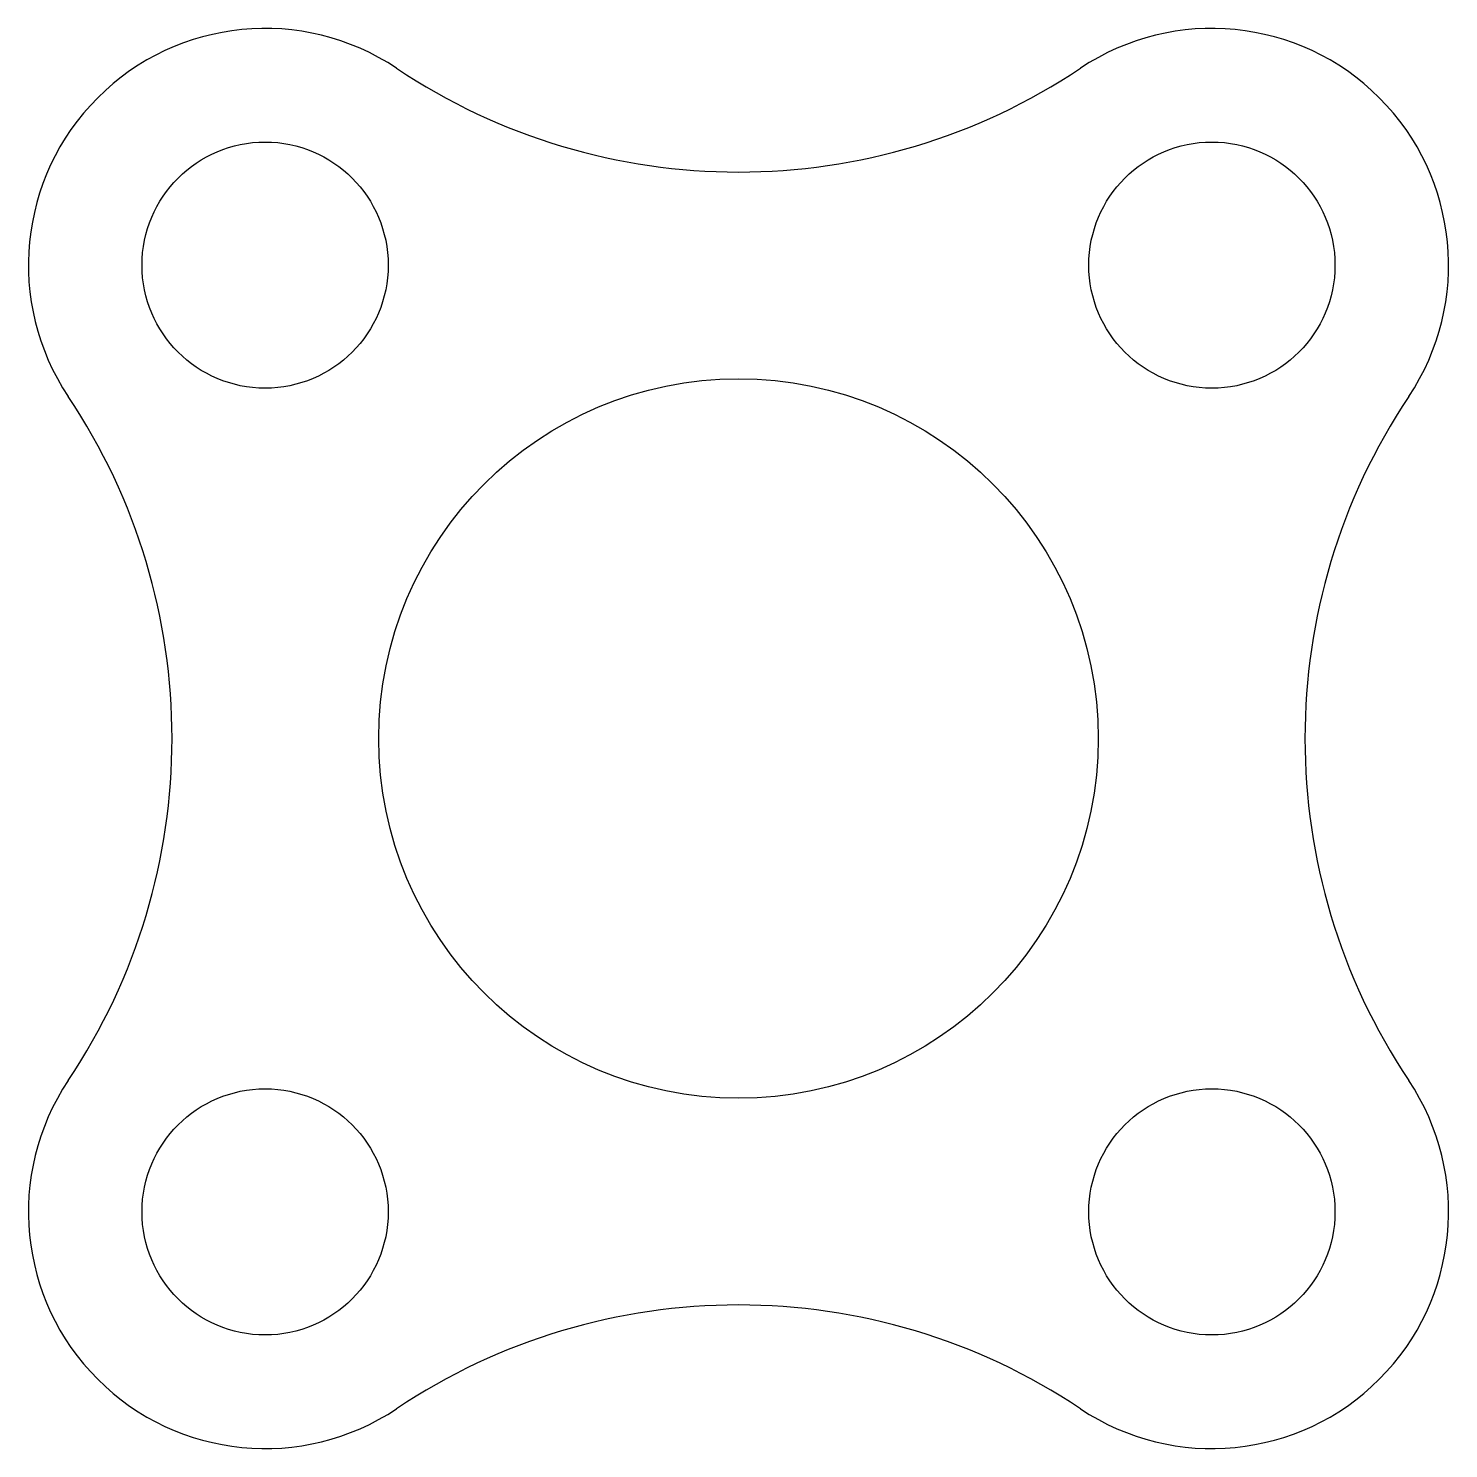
# Model space of a CAD drawing. Header units: millimetres. Extents: x -75 to 75, y -75 to 75.
import ezdxf

# ---------------------------------------------------------------- set-up
doc = ezdxf.new("R2010")
doc.units = ezdxf.units.MM

msp = doc.modelspace()

# ---------------------------------------------------------------- linework, layer by layer
for centre, radius in [((-50, 50), 13), ((50, 50), 13), ((0, 0), 38), ((-50, -50), 13), ((50, -50), 13)]:
    msp.add_circle(centre, radius)
for centre, radius, start, end in [((-50, 50), 25, 56.251, 213.749), ((50, 50), 25, 326.251, 123.749), ((0, 124.83), 65, 236.251, 303.749), ((-124.83, 0), 65, 326.251, 33.749), ((124.83, 0), 65, 146.251, 213.749), ((-50, -50), 25, 146.251, 303.749), ((50, -50), 25, 236.251, 33.749), ((0, -124.83), 65, 56.251, 123.749)]:
    msp.add_arc(centre, radius, start, end)

doc.saveas('drawing.dxf')
